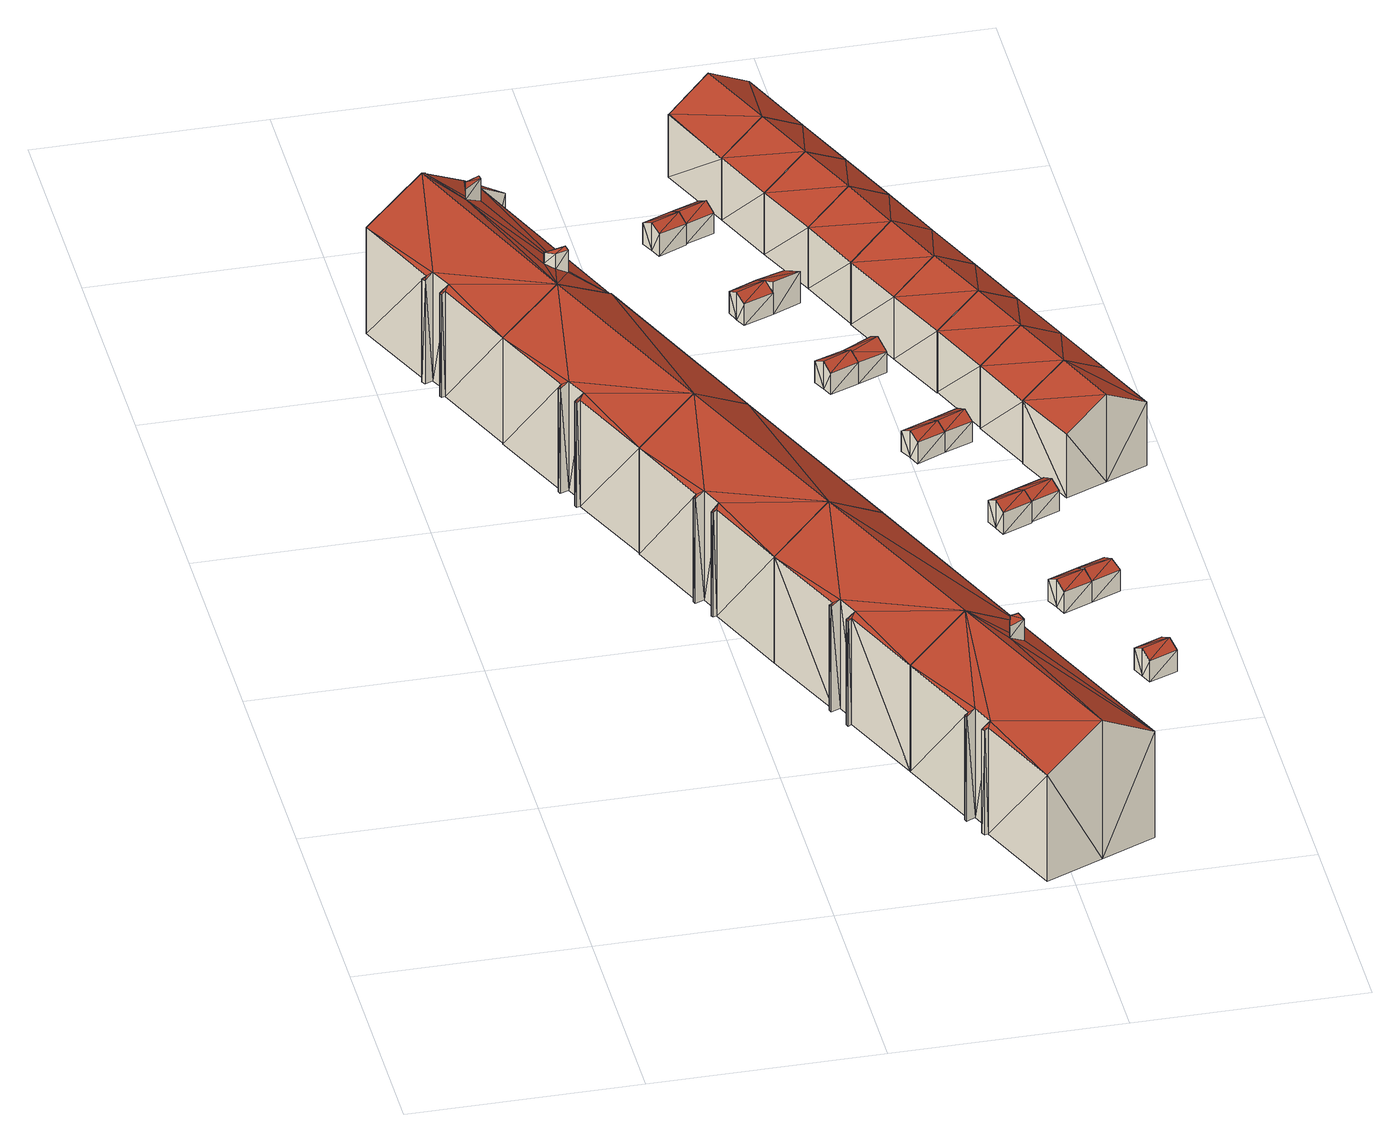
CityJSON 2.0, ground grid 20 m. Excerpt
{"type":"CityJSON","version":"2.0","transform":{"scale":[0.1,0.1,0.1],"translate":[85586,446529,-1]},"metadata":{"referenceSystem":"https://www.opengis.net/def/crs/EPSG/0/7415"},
"CityObjects":{
"building1":{"type":"Building","attributes":{"oorspronkelijk_bouwjaar":1949,"status":"Pand in gebruik","geconstateerd":false,"h_maaiveld":-0.516,"dak_type":"slanted","pw_datum":"2013-12-01","pw_actueel":"yes","pw_bron":"ahn3","reconstructie_methode":"tudelft3d-geoflow","versie_methode":"v21.03.1","kas_warenhuis":false,"ondergronds_type":"above ground","lod11_replace":false,"reconstruction_skipped":false},"geometry":[{"type":"Solid","lod":"2.2","boundaries":[[[[0,1,2]],[[3,4,5]],[[6,0,7]],[[8,4,9]],[[10,7,11]],[[7,2,11]],[[12,13,14]],[[0,2,7]],[[1,15,2]],[[12,14,16]],[[17,15,18]],[[17,13,12]],[[15,17,12]],[[12,4,2]],[[15,12,2]],[[9,4,12]],[[8,19,4]],[[5,20,3]],[[19,5,4]],[[21,3,22]],[[22,3,20]],[[22,20,5]],[[23,22,5]],[[24,16,14]],[[25,26,24]],[[24,26,16]],[[27,18,28]],[[28,18,15]],[[29,0,30]],[[30,0,6]],[[31,7,32]],[[32,7,10]],[[32,10,33]],[[33,10,11]],[[34,35,36]],[[36,35,37]],[[23,5,38]],[[38,5,19]],[[39,40,35]],[[34,39,35]],[[30,6,31]],[[31,6,7]],[[41,42,43]],[[44,41,43]],[[28,15,45]],[[45,15,1]],[[44,43,46]],[[46,43,47]],[[46,47,45]],[[48,46,45]],[[48,45,29]],[[29,45,0]],[[0,45,1]],[[49,17,27]],[[27,17,18]],[[24,14,13]],[[50,24,13]],[[51,52,40]],[[39,51,40]],[[50,13,17]],[[49,50,17]],[[53,12,26]],[[26,12,16]],[[38,19,8]],[[54,38,8]],[[55,9,12]],[[53,55,12]],[[33,11,2]],[[56,33,2]],[[57,4,21]],[[21,4,3]],[[36,37,51]],[[51,37,52]],[[56,2,57]],[[57,2,4]],[[58,59,60]],[[61,58,60]],[[62,63,64]],[[64,63,65]],[[61,60,62]],[[62,60,63]],[[64,65,58]],[[58,65,59]],[[25,24,42]],[[41,25,42]],[[54,8,55]],[[55,8,9]],[[45,47,28]],[[27,43,49]],[[28,47,43]],[[28,43,27]],[[56,57,54]],[[38,57,23]],[[22,23,21]],[[56,29,30]],[[23,57,21]],[[54,57,38]],[[29,56,54]],[[31,33,56]],[[30,31,56]],[[32,33,31]],[[43,42,49]],[[50,42,24]],[[50,49,42]],[[36,51,39]],[[34,36,39]],[[52,37,53]],[[25,53,26]],[[46,29,35]],[[41,53,25]],[[29,54,35]],[[44,53,41]],[[46,40,44]],[[29,46,48]],[[52,44,40]],[[44,52,53]],[[59,35,60]],[[59,37,35]],[[35,54,60]],[[40,46,35]],[[65,54,55]],[[53,37,59]],[[63,54,65]],[[60,54,63]],[[59,65,55]],[[53,59,55]],[[64,58,62]],[[62,58,61]]]],"semantics":{"surfaces":[{"type":"GroundSurface"},{"type":"WallSurface"},{"type":"RoofSurface"}],"values":[[0,0,0,0,0,0,0,0,0,0,0,0,0,0,0,0,0,0,0,1,1,1,1,1,1,1,1,1,1,1,1,1,1,1,1,1,1,1,1,1,1,1,1,1,1,1,1,1,1,1,1,1,1,1,1,1,1,1,1,1,1,1,1,1,1,1,1,1,1,1,1,1,1,1,1,1,1,1,1,1,1,1,1,1,1,1,1,2,2,2,2,2,2,2,2,2,2,2,2,2,2,2,2,2,2,2,2,2,2,2,2,2,2,2,2,2,2,2,2,2,2,2,2,2,2,2,2,2]]}}]},
"building2":{"type":"Building","attributes":{"oorspronkelijk_bouwjaar":1949,"status":"Pand in gebruik","geconstateerd":false,"h_maaiveld":-0.57,"dak_type":"slanted","pw_datum":"2013-12-01","pw_actueel":"yes","pw_bron":"ahn3","reconstructie_methode":"tudelft3d-geoflow","versie_methode":"v21.03.1","kas_warenhuis":false,"ondergronds_type":"above ground","lod11_replace":false,"reconstruction_skipped":false},"geometry":[{"type":"Solid","lod":"2.2","boundaries":[[[[66,67,68]],[[69,70,71]],[[71,70,72]],[[73,70,74]],[[72,70,73]],[[75,67,66]],[[68,76,77]],[[78,66,79]],[[66,68,79]],[[67,76,68]],[[68,77,72]],[[77,71,72]],[[38,75,80]],[[80,75,66]],[[80,66,81]],[[81,66,78]],[[81,78,82]],[[82,78,79]],[[83,73,84]],[[84,73,74]],[[84,74,70]],[[85,84,70]],[[54,67,38]],[[38,67,75]],[[86,77,76]],[[87,86,76]],[[82,79,68]],[[88,82,68]],[[89,72,83]],[[83,72,73]],[[90,69,71]],[[91,90,71]],[[85,70,90]],[[90,70,69]],[[87,76,67]],[[54,87,67]],[[91,71,86]],[[86,71,77]],[[88,68,89]],[[89,68,72]],[[88,89,91]],[[90,89,85]],[[84,85,83]],[[88,54,38]],[[85,89,83]],[[91,89,90]],[[54,88,91]],[[80,82,88]],[[38,80,88]],[[81,82,80]],[[54,91,87]],[[87,91,86]]]],"semantics":{"surfaces":[{"type":"GroundSurface"},{"type":"WallSurface"},{"type":"RoofSurface"}],"values":[[0,0,0,0,0,0,0,0,0,0,0,0,1,1,1,1,1,1,1,1,1,1,1,1,1,1,1,1,1,1,1,1,1,1,1,1,1,1,1,1,2,2,2,2,2,2,2,2,2,2,2,2]]}}]},
"building3":{"type":"Building","attributes":{"oorspronkelijk_bouwjaar":1949,"status":"Pand in gebruik","geconstateerd":false,"h_maaiveld":-0.715,"dak_type":"slanted","pw_datum":"2013-12-01","pw_actueel":"yes","pw_bron":"ahn3","reconstructie_methode":"tudelft3d-geoflow","versie_methode":"v21.03.1","kas_warenhuis":false,"ondergronds_type":"above ground","lod11_replace":false,"reconstruction_skipped":false},"geometry":[{"type":"Solid","lod":"2.2","boundaries":[[[[92,93,94]],[[95,96,97]],[[98,93,99]],[[100,95,97]],[[96,101,102]],[[95,101,96]],[[97,94,93]],[[102,103,96]],[[104,105,103]],[[96,103,105]],[[98,100,97]],[[98,97,93]],[[106,93,107]],[[107,93,92]],[[107,92,108]],[[108,92,94]],[[109,105,104]],[[110,109,104]],[[110,104,103]],[[111,110,103]],[[90,99,106]],[[106,99,93]],[[112,95,100]],[[86,112,100]],[[111,103,113]],[[113,103,102]],[[91,98,90]],[[90,98,99]],[[108,94,97]],[[114,108,97]],[[115,96,109]],[[109,96,105]],[[113,102,101]],[[116,113,101]],[[86,100,98]],[[91,86,98]],[[116,101,112]],[[112,101,95]],[[114,97,115]],[[115,97,96]],[[114,115,116]],[[113,115,111]],[[114,91,90]],[[110,111,109]],[[111,115,109]],[[116,115,113]],[[91,114,116]],[[106,108,114]],[[90,106,114]],[[107,108,106]],[[91,116,86]],[[86,116,112]]]],"semantics":{"surfaces":[{"type":"GroundSurface"},{"type":"WallSurface"},{"type":"RoofSurface"}],"values":[[0,0,0,0,0,0,0,0,0,0,0,0,1,1,1,1,1,1,1,1,1,1,1,1,1,1,1,1,1,1,1,1,1,1,1,1,1,1,1,1,2,2,2,2,2,2,2,2,2,2,2,2]]}}]},
"building4":{"type":"Building","attributes":{"oorspronkelijk_bouwjaar":1949,"status":"Pand in gebruik","geconstateerd":false,"h_maaiveld":-0.66,"dak_type":"slanted","pw_datum":"2013-12-01","pw_actueel":"yes","pw_bron":"ahn3","reconstructie_methode":"tudelft3d-geoflow","versie_methode":"v21.03.1","kas_warenhuis":false,"ondergronds_type":"above ground","lod11_replace":false,"reconstruction_skipped":false},"geometry":[{"type":"Solid","lod":"2.2","boundaries":[[[[117,118,119]],[[120,121,122]],[[119,118,122]],[[101,118,102]],[[95,120,122]],[[121,123,124]],[[120,123,121]],[[125,124,123]],[[126,127,124]],[[121,124,127]],[[101,95,122]],[[101,122,118]],[[128,117,119]],[[129,128,119]],[[130,127,126]],[[131,130,126]],[[132,125,123]],[[133,132,123]],[[134,120,112]],[[112,120,95]],[[135,124,125]],[[132,135,125]],[[131,126,124]],[[135,131,124]],[[136,121,130]],[[130,121,127]],[[137,122,121]],[[136,137,121]],[[116,101,113]],[[113,101,102]],[[113,102,118]],[[138,113,118]],[[138,118,128]],[[128,118,117]],[[129,119,122]],[[137,129,122]],[[112,95,101]],[[116,112,101]],[[133,123,134]],[[134,123,120]],[[133,137,136]],[[129,137,138]],[[132,136,135]],[[113,137,116]],[[131,135,130]],[[135,136,130]],[[133,136,132]],[[116,137,133]],[[138,128,129]],[[113,138,137]],[[116,133,134]],[[112,116,134]]]],"semantics":{"surfaces":[{"type":"GroundSurface"},{"type":"WallSurface"},{"type":"RoofSurface"}],"values":[[0,0,0,0,0,0,0,0,0,0,0,0,1,1,1,1,1,1,1,1,1,1,1,1,1,1,1,1,1,1,1,1,1,1,1,1,1,1,1,1,2,2,2,2,2,2,2,2,2,2,2,2]]}}]},
"building5":{"type":"Building","attributes":{"oorspronkelijk_bouwjaar":1949,"status":"Pand in gebruik","geconstateerd":false,"h_maaiveld":-0.706,"dak_type":"slanted","pw_datum":"2013-12-01","pw_actueel":"yes","pw_bron":"ahn3","reconstructie_methode":"tudelft3d-geoflow","versie_methode":"v21.03.1","kas_warenhuis":false,"ondergronds_type":"above ground","lod11_replace":false,"reconstruction_skipped":false},"geometry":[{"type":"Solid","lod":"2.2","boundaries":[[[[123,120,139]],[[140,141,142]],[[143,144,145]],[[146,141,147]],[[144,125,123]],[[145,144,139]],[[144,123,139]],[[139,120,141]],[[120,147,141]],[[142,146,148]],[[141,146,142]],[[140,142,149]],[[150,140,151]],[[151,140,149]],[[151,149,142]],[[152,151,142]],[[153,144,154]],[[154,144,143]],[[154,143,145]],[[155,154,145]],[[155,145,139]],[[156,155,139]],[[157,141,150]],[[150,141,140]],[[158,148,146]],[[159,158,146]],[[156,139,157]],[[157,139,141]],[[134,120,123]],[[133,134,123]],[[159,146,160]],[[160,146,147]],[[132,125,153]],[[153,125,144]],[[161,162,163]],[[164,161,163]],[[165,166,161]],[[161,166,162]],[[133,123,132]],[[132,123,125]],[[167,168,165]],[[165,168,166]],[[160,147,134]],[[134,147,120]],[[152,142,158]],[[158,142,148]],[[164,163,168]],[[167,164,168]],[[164,167,165]],[[161,164,165]],[[157,158,159]],[[156,157,133]],[[153,156,132]],[[150,152,157]],[[153,155,156]],[[155,153,154]],[[132,156,133]],[[157,152,158]],[[133,157,159]],[[150,151,152]],[[133,159,168]],[[134,162,166]],[[162,134,163]],[[133,163,134]],[[166,168,160]],[[134,166,160]],[[168,159,160]],[[163,133,168]]]],"semantics":{"surfaces":[{"type":"GroundSurface"},{"type":"WallSurface"},{"type":"RoofSurface"}],"values":[[0,0,0,0,0,0,0,0,0,0,0,0,1,1,1,1,1,1,1,1,1,1,1,1,1,1,1,1,1,1,1,1,1,1,1,1,1,1,1,1,1,1,1,1,1,1,1,1,2,2,2,2,2,2,2,2,2,2,2,2,2,2,2,2,2,2,2,2]]}}]},
"building6":{"type":"Building","attributes":{"oorspronkelijk_bouwjaar":1949,"status":"Pand in gebruik","geconstateerd":false,"h_maaiveld":-0.67,"dak_type":"slanted","pw_datum":"2013-12-01","pw_actueel":"yes","pw_bron":"ahn3","reconstructie_methode":"tudelft3d-geoflow","versie_methode":"v21.03.1","kas_warenhuis":false,"ondergronds_type":"above ground","lod11_replace":false,"reconstruction_skipped":false},"geometry":[{"type":"Solid","lod":"2.2","boundaries":[[[[169,170,171]],[[172,173,174]],[[171,170,173]],[[171,173,172]],[[175,171,176]],[[176,171,172]],[[177,169,171]],[[175,177,171]],[[178,173,179]],[[179,173,170]],[[180,174,173]],[[178,180,173]],[[179,170,169]],[[177,179,169]],[[176,172,180]],[[180,172,174]],[[176,180,178]],[[175,176,178]],[[175,178,177]],[[177,178,179]]]],"semantics":{"surfaces":[{"type":"GroundSurface"},{"type":"WallSurface"},{"type":"RoofSurface"}],"values":[[0,0,0,0,1,1,1,1,1,1,1,1,1,1,1,1,2,2,2,2]]}}]},
"building7":{"type":"Building","attributes":{"oorspronkelijk_bouwjaar":1949,"status":"Pand in gebruik","geconstateerd":false,"h_maaiveld":-0.701,"dak_type":"slanted","pw_datum":"2013-12-01","pw_actueel":"yes","pw_bron":"ahn3","reconstructie_methode":"tudelft3d-geoflow","versie_methode":"v21.03.1","kas_warenhuis":false,"ondergronds_type":"above ground","lod11_replace":false,"reconstruction_skipped":false},"geometry":[{"type":"Solid","lod":"2.2","boundaries":[[[[181,182,183]],[[184,185,186]],[[183,182,185]],[[183,185,184]],[[187,183,188]],[[188,183,184]],[[189,181,183]],[[187,189,183]],[[190,185,191]],[[191,185,182]],[[188,184,192]],[[192,184,186]],[[191,182,181]],[[189,191,181]],[[192,186,185]],[[190,192,185]],[[187,190,189]],[[189,190,191]],[[188,192,190]],[[187,188,190]]]],"semantics":{"surfaces":[{"type":"GroundSurface"},{"type":"WallSurface"},{"type":"RoofSurface"}],"values":[[0,0,0,0,1,1,1,1,1,1,1,1,1,1,1,1,2,2,2,2]]}}]},
"building8":{"type":"Building","attributes":{"oorspronkelijk_bouwjaar":1949,"status":"Pand in gebruik","geconstateerd":false,"h_maaiveld":-0.732,"dak_type":"slanted","pw_datum":"2013-12-01","pw_actueel":"yes","pw_bron":"ahn3","reconstructie_methode":"tudelft3d-geoflow","versie_methode":"v21.03.1","kas_warenhuis":false,"ondergronds_type":"above ground","lod11_replace":false,"reconstruction_skipped":false},"geometry":[{"type":"Solid","lod":"2.2","boundaries":[[[[193,194,195]],[[196,194,197]],[[196,195,194]],[[195,198,193]],[[199,195,200]],[[200,195,196]],[[201,197,194]],[[202,201,194]],[[200,196,201]],[[201,196,197]],[[203,193,198]],[[204,203,198]],[[204,198,195]],[[199,204,195]],[[202,194,203]],[[203,194,193]],[[200,201,202]],[[199,200,202]],[[202,203,204]],[[199,202,204]]]],"semantics":{"surfaces":[{"type":"GroundSurface"},{"type":"WallSurface"},{"type":"RoofSurface"}],"values":[[0,0,0,0,1,1,1,1,1,1,1,1,1,1,1,1,2,2,2,2]]}}]},
"building9":{"type":"Building","attributes":{"oorspronkelijk_bouwjaar":1949,"status":"Pand in gebruik","geconstateerd":false,"h_maaiveld":-0.634,"dak_type":"slanted","pw_datum":"2013-12-01","pw_actueel":"yes","pw_bron":"ahn3","reconstructie_methode":"tudelft3d-geoflow","versie_methode":"v21.03.1","kas_warenhuis":false,"ondergronds_type":"above ground","lod11_replace":false,"reconstruction_skipped":false},"geometry":[{"type":"Solid","lod":"2.2","boundaries":[[[[205,206,207]],[[208,206,209]],[[207,210,205]],[[208,207,206]],[[180,205,211]],[[211,205,210]],[[179,209,206]],[[212,179,206]],[[213,207,214]],[[214,207,208]],[[214,208,209]],[[179,214,209]],[[212,206,180]],[[180,206,205]],[[211,210,207]],[[213,211,207]],[[211,213,180]],[[180,213,212]],[[212,213,179]],[[179,213,214]]]],"semantics":{"surfaces":[{"type":"GroundSurface"},{"type":"WallSurface"},{"type":"RoofSurface"}],"values":[[0,0,0,0,1,1,1,1,1,1,1,1,1,1,1,1,2,2,2,2]]}}]},
"building10":{"type":"Building","attributes":{"oorspronkelijk_bouwjaar":1949,"status":"Pand in gebruik","geconstateerd":false,"h_maaiveld":-0.741,"dak_type":"slanted","pw_datum":"2013-12-01","pw_actueel":"yes","pw_bron":"ahn3","reconstructie_methode":"tudelft3d-geoflow","versie_methode":"v21.03.1","kas_warenhuis":false,"ondergronds_type":"above ground","lod11_replace":false,"reconstruction_skipped":false},"geometry":[{"type":"Solid","lod":"2.2","boundaries":[[[[215,216,217]],[[218,219,220]],[[220,219,216]],[[219,217,216]],[[221,216,222]],[[222,216,215]],[[223,217,219]],[[224,223,219]],[[225,220,216]],[[221,225,216]],[[226,218,220]],[[225,226,220]],[[224,219,226]],[[226,219,218]],[[222,215,223]],[[223,215,217]],[[225,221,224]],[[226,225,224]],[[222,223,224]],[[221,222,224]]]],"semantics":{"surfaces":[{"type":"GroundSurface"},{"type":"WallSurface"},{"type":"RoofSurface"}],"values":[[0,0,0,0,1,1,1,1,1,1,1,1,1,1,1,1,2,2,2,2]]}}]},
"building11":{"type":"Building","attributes":{"oorspronkelijk_bouwjaar":1949,"status":"Pand in gebruik","geconstateerd":false,"h_maaiveld":-0.794,"dak_type":"slanted","pw_datum":"2013-12-01","pw_actueel":"yes","pw_bron":"ahn3","reconstructie_methode":"tudelft3d-geoflow","versie_methode":"v21.03.1","kas_warenhuis":false,"ondergronds_type":"above ground","lod11_replace":false,"reconstruction_skipped":false},"geometry":[{"type":"Solid","lod":"2.2","boundaries":[[[[227,228,229]],[[230,227,231]],[[231,227,229]],[[230,231,232]],[[233,231,234]],[[234,231,229]],[[234,229,235]],[[235,229,228]],[[236,232,231]],[[233,236,231]],[[237,227,238]],[[238,227,230]],[[238,230,232]],[[236,238,232]],[[235,228,227]],[[237,235,227]],[[234,235,237]],[[233,234,237]],[[233,237,236]],[[236,237,238]]]],"semantics":{"surfaces":[{"type":"GroundSurface"},{"type":"WallSurface"},{"type":"RoofSurface"}],"values":[[0,0,0,0,1,1,1,1,1,1,1,1,1,1,1,1,2,2,2,2]]}}]},
"building12":{"type":"Building","attributes":{"oorspronkelijk_bouwjaar":1949,"status":"Pand in gebruik","geconstateerd":false,"h_maaiveld":-0.663,"dak_type":"slanted","pw_datum":"2013-12-01","pw_actueel":"yes","pw_bron":"ahn3","reconstructie_methode":"tudelft3d-geoflow","versie_methode":"v21.03.1","kas_warenhuis":false,"ondergronds_type":"above ground","lod11_replace":false,"reconstruction_skipped":false},"geometry":[{"type":"Solid","lod":"2.2","boundaries":[[[[186,182,239]],[[239,182,240]],[[241,240,182]],[[191,241,182]],[[242,186,243]],[[243,186,239]],[[191,182,186]],[[242,191,186]],[[243,239,241]],[[241,239,240]],[[243,241,191]],[[242,243,191]]]],"semantics":{"surfaces":[{"type":"GroundSurface"},{"type":"WallSurface"},{"type":"RoofSurface"}],"values":[[0,0,1,1,1,1,1,1,1,1,2,2]]}}]},
"building13":{"type":"Building","attributes":{"oorspronkelijk_bouwjaar":1949,"status":"Pand in gebruik","geconstateerd":false,"h_maaiveld":-0.755,"dak_type":"slanted","pw_datum":"2013-12-01","pw_actueel":"yes","pw_bron":"ahn3","reconstructie_methode":"tudelft3d-geoflow","versie_methode":"v21.03.1","kas_warenhuis":false,"ondergronds_type":"above ground","lod11_replace":false,"reconstruction_skipped":false},"geometry":[{"type":"Solid","lod":"2.2","boundaries":[[[[244,245,246]],[[247,246,248]],[[247,244,246]],[[247,248,249]],[[250,244,247]],[[251,250,247]],[[252,246,253]],[[253,246,245]],[[251,247,254]],[[254,247,249]],[[254,249,255]],[[255,249,248]],[[253,245,244]],[[250,253,244]],[[255,248,246]],[[252,255,246]],[[255,252,254]],[[254,252,251]],[[251,252,250]],[[250,252,253]]]],"semantics":{"surfaces":[{"type":"GroundSurface"},{"type":"WallSurface"},{"type":"RoofSurface"}],"values":[[0,0,0,0,1,1,1,1,1,1,1,1,1,1,1,1,2,2,2,2]]}}]},
"building14":{"type":"Building","attributes":{"oorspronkelijk_bouwjaar":1949,"status":"Pand in gebruik","geconstateerd":false,"h_maaiveld":-0.79,"dak_type":"slanted","pw_datum":"2013-12-01","pw_actueel":"yes","pw_bron":"ahn3","reconstructie_methode":"tudelft3d-geoflow","versie_methode":"v21.03.1","kas_warenhuis":false,"ondergronds_type":"above ground","lod11_replace":false,"reconstruction_skipped":false},"geometry":[{"type":"Solid","lod":"2.2","boundaries":[[[[256,257,258]],[[256,259,257]],[[256,258,260]],[[258,261,260]],[[262,257,263]],[[263,257,259]],[[264,258,262]],[[262,258,257]],[[265,261,258]],[[264,265,258]],[[266,256,267]],[[267,256,260]],[[267,260,261]],[[265,267,261]],[[263,259,256]],[[266,263,256]],[[263,266,262]],[[262,266,264]],[[264,266,265]],[[265,266,267]]]],"semantics":{"surfaces":[{"type":"GroundSurface"},{"type":"WallSurface"},{"type":"RoofSurface"}],"values":[[0,0,0,0,1,1,1,1,1,1,1,1,1,1,1,1,2,2,2,2]]}}]},
"building15":{"type":"Building","attributes":{"oorspronkelijk_bouwjaar":1949,"status":"Pand in gebruik","geconstateerd":false,"h_maaiveld":-0.727,"dak_type":"slanted","pw_datum":"2013-12-01","pw_actueel":"yes","pw_bron":"ahn3","reconstructie_methode":"tudelft3d-geoflow","versie_methode":"v21.03.1","kas_warenhuis":false,"ondergronds_type":"above ground","lod11_replace":false,"reconstruction_skipped":false},"geometry":[{"type":"Solid","lod":"2.2","boundaries":[[[[197,268,269]],[[270,268,193]],[[271,270,193]],[[269,268,270]],[[203,193,268]],[[272,203,268]],[[273,270,274]],[[274,270,271]],[[274,271,203]],[[203,271,193]],[[201,197,275]],[[275,197,269]],[[272,268,201]],[[201,268,197]],[[275,269,270]],[[273,275,270]],[[275,273,272]],[[201,275,272]],[[272,273,203]],[[203,273,274]]]],"semantics":{"surfaces":[{"type":"GroundSurface"},{"type":"WallSurface"},{"type":"RoofSurface"}],"values":[[0,0,0,0,1,1,1,1,1,1,1,1,1,1,1,1,2,2,2,2]]}}]},
"building16":{"type":"Building","attributes":{"oorspronkelijk_bouwjaar":1949,"status":"Pand in gebruik","geconstateerd":false,"h_maaiveld":-0.704,"dak_type":"slanted","pw_datum":"2013-12-01","pw_actueel":"yes","pw_bron":"ahn3","reconstructie_methode":"tudelft3d-geoflow","versie_methode":"v21.03.1","kas_warenhuis":false,"ondergronds_type":"above ground","lod11_replace":false,"reconstruction_skipped":false},"geometry":[{"type":"Solid","lod":"2.2","boundaries":[[[[217,219,276]],[[277,278,218]],[[218,278,219]],[[278,276,219]],[[279,278,280]],[[280,278,277]],[[224,219,223]],[[223,219,217]],[[281,276,278]],[[279,281,278]],[[223,217,281]],[[281,217,276]],[[280,277,218]],[[226,280,218]],[[226,218,219]],[[224,226,219]],[[223,281,279]],[[224,223,279]],[[226,224,279]],[[280,226,279]]]],"semantics":{"surfaces":[{"type":"GroundSurface"},{"type":"WallSurface"},{"type":"RoofSurface"}],"values":[[0,0,0,0,1,1,1,1,1,1,1,1,1,1,1,1,2,2,2,2]]}}]},
"building17":{"type":"Building","attributes":{"oorspronkelijk_bouwjaar":1949,"status":"Pand in gebruik","geconstateerd":false,"h_maaiveld":-0.788,"dak_type":"slanted","pw_datum":"2013-12-01","pw_actueel":"yes","pw_bron":"ahn3","reconstructie_methode":"tudelft3d-geoflow","versie_methode":"v21.03.1","kas_warenhuis":false,"ondergronds_type":"above ground","lod11_replace":false,"reconstruction_skipped":false},"geometry":[{"type":"Solid","lod":"2.2","boundaries":[[[[230,282,283]],[[284,283,285]],[[284,230,283]],[[284,285,228]],[[238,230,284]],[[286,238,284]],[[287,282,230]],[[238,287,230]],[[286,284,235]],[[235,284,228]],[[288,283,287]],[[287,283,282]],[[289,285,283]],[[288,289,283]],[[235,228,289]],[[289,228,285]],[[288,286,235]],[[289,288,235]],[[286,288,238]],[[238,288,287]]]],"semantics":{"surfaces":[{"type":"GroundSurface"},{"type":"WallSurface"},{"type":"RoofSurface"}],"values":[[0,0,0,0,1,1,1,1,1,1,1,1,1,1,1,1,2,2,2,2]]}}]},
"building18":{"type":"Building","attributes":{"oorspronkelijk_bouwjaar":1949,"status":"Pand in gebruik","geconstateerd":false,"h_maaiveld":-0.735,"dak_type":"slanted","pw_datum":"2013-12-01","pw_actueel":"yes","pw_bron":"ahn3","reconstructie_methode":"tudelft3d-geoflow","versie_methode":"v21.03.1","kas_warenhuis":false,"ondergronds_type":"above ground","lod11_replace":false,"reconstruction_skipped":false},"geometry":[{"type":"Solid","lod":"2.2","boundaries":[[[[290,291,292]],[[293,292,294]],[[293,290,292]],[[293,294,295]],[[255,295,296]],[[296,295,294]],[[297,291,290]],[[253,297,290]],[[296,294,292]],[[298,296,292]],[[253,290,293]],[[252,253,293]],[[298,292,297]],[[297,292,291]],[[252,293,255]],[[255,293,295]],[[252,255,298]],[[298,255,296]],[[252,298,253]],[[253,298,297]]]],"semantics":{"surfaces":[{"type":"GroundSurface"},{"type":"WallSurface"},{"type":"RoofSurface"}],"values":[[0,0,0,0,1,1,1,1,1,1,1,1,1,1,1,1,2,2,2,2]]}}]},
"building19":{"type":"Building","attributes":{"oorspronkelijk_bouwjaar":1949,"status":"Pand in gebruik","geconstateerd":false,"h_maaiveld":-0.489,"dak_type":"slanted","pw_datum":"2013-12-01","pw_actueel":"yes","pw_bron":"ahn3","reconstructie_methode":"tudelft3d-geoflow","versie_methode":"v21.03.1","kas_warenhuis":false,"ondergronds_type":"above ground","lod11_replace":false,"reconstruction_skipped":false},"geometry":[{"type":"Solid","lod":"2.2","boundaries":[[[[299,300,301]],[[302,299,301]],[[302,301,303]],[[304,303,305]],[[302,303,304]],[[306,304,305]],[[307,306,305]],[[308,302,306]],[[306,302,304]],[[309,300,310]],[[310,300,299]],[[311,303,312]],[[312,303,301]],[[310,299,302]],[[308,310,302]],[[312,301,309]],[[309,301,300]],[[307,305,303]],[[311,307,303]],[[310,308,312]],[[309,310,312]],[[312,308,311]],[[308,306,307]],[[311,308,307]]]],"semantics":{"surfaces":[{"type":"GroundSurface"},{"type":"WallSurface"},{"type":"RoofSurface"}],"values":[[0,0,0,0,0,1,1,1,1,1,1,1,1,1,1,1,1,1,1,2,2,2,2,2]]}}]},
"building20":{"type":"Building","attributes":{"oorspronkelijk_bouwjaar":1949,"status":"Pand in gebruik","geconstateerd":false,"h_maaiveld":-0.543,"dak_type":"slanted","pw_datum":"2013-12-01","pw_actueel":"yes","pw_bron":"ahn3","reconstructie_methode":"tudelft3d-geoflow","versie_methode":"v21.03.1","kas_warenhuis":false,"ondergronds_type":"above ground","lod11_replace":false,"reconstruction_skipped":false},"geometry":[{"type":"Solid","lod":"2.2","boundaries":[[[[299,302,313]],[[314,302,304]],[[315,314,304]],[[313,302,314]],[[306,304,302]],[[308,306,302]],[[316,314,317]],[[317,314,315]],[[318,299,319]],[[319,299,313]],[[317,315,304]],[[306,317,304]],[[308,302,318]],[[318,302,299]],[[319,313,314]],[[316,319,314]],[[319,316,318]],[[318,316,308]],[[316,317,306]],[[308,316,306]]]],"semantics":{"surfaces":[{"type":"GroundSurface"},{"type":"WallSurface"},{"type":"RoofSurface"}],"values":[[0,0,0,0,1,1,1,1,1,1,1,1,1,1,1,1,2,2,2,2]]}}]},
"building21":{"type":"Building","attributes":{"oorspronkelijk_bouwjaar":1949,"status":"Pand in gebruik","geconstateerd":false,"h_maaiveld":-0.534,"dak_type":"slanted","pw_datum":"2013-12-01","pw_actueel":"yes","pw_bron":"ahn3","reconstructie_methode":"tudelft3d-geoflow","versie_methode":"v21.03.1","kas_warenhuis":false,"ondergronds_type":"above ground","lod11_replace":false,"reconstruction_skipped":false},"geometry":[{"type":"Solid","lod":"2.2","boundaries":[[[[313,314,320]],[[321,314,315]],[[320,322,313]],[[321,320,314]],[[317,315,314]],[[316,317,314]],[[323,320,324]],[[324,320,321]],[[316,314,319]],[[319,314,313]],[[325,322,320]],[[323,325,320]],[[319,313,325]],[[325,313,322]],[[324,321,315]],[[317,324,315]],[[325,323,319]],[[319,323,316]],[[324,317,323]],[[323,317,316]]]],"semantics":{"surfaces":[{"type":"GroundSurface"},{"type":"WallSurface"},{"type":"RoofSurface"}],"values":[[0,0,0,0,1,1,1,1,1,1,1,1,1,1,1,1,2,2,2,2]]}}]},
"building22":{"type":"Building","attributes":{"oorspronkelijk_bouwjaar":1949,"status":"Pand in gebruik","geconstateerd":false,"h_maaiveld":-0.547,"dak_type":"slanted","pw_datum":"2013-12-01","pw_actueel":"yes","pw_bron":"ahn3","reconstructie_methode":"tudelft3d-geoflow","versie_methode":"v21.03.1","kas_warenhuis":false,"ondergronds_type":"above ground","lod11_replace":false,"reconstruction_skipped":false},"geometry":[{"type":"Solid","lod":"2.2","boundaries":[[[[322,320,326]],[[327,322,326]],[[328,320,321]],[[326,320,328]],[[329,327,326]],[[330,329,326]],[[324,321,320]],[[323,324,320]],[[330,326,331]],[[331,326,328]],[[323,320,325]],[[325,320,322]],[[331,328,321]],[[324,331,321]],[[325,322,329]],[[329,322,327]],[[330,323,325]],[[329,330,325]],[[331,324,330]],[[330,324,323]]]],"semantics":{"surfaces":[{"type":"GroundSurface"},{"type":"WallSurface"},{"type":"RoofSurface"}],"values":[[0,0,0,0,1,1,1,1,1,1,1,1,1,1,1,1,2,2,2,2]]}}]},
"building23":{"type":"Building","attributes":{"oorspronkelijk_bouwjaar":1949,"status":"Pand in gebruik","geconstateerd":false,"h_maaiveld":-0.626,"dak_type":"slanted","pw_datum":"2013-12-01","pw_actueel":"yes","pw_bron":"ahn3","reconstructie_methode":"tudelft3d-geoflow","versie_methode":"v21.03.1","kas_warenhuis":false,"ondergronds_type":"above ground","lod11_replace":false,"reconstruction_skipped":false},"geometry":[{"type":"Solid","lod":"2.2","boundaries":[[[[332,333,334]],[[335,334,336]],[[336,334,333]],[[334,337,332]],[[338,333,329]],[[329,333,332]],[[339,335,336]],[[331,339,336]],[[329,332,340]],[[340,332,337]],[[340,337,334]],[[341,340,334]],[[331,336,333]],[[338,331,333]],[[341,334,339]],[[339,334,335]],[[340,341,329]],[[329,341,338]],[[341,339,331]],[[338,341,331]]]],"semantics":{"surfaces":[{"type":"GroundSurface"},{"type":"WallSurface"},{"type":"RoofSurface"}],"values":[[0,0,0,0,1,1,1,1,1,1,1,1,1,1,1,1,2,2,2,2]]}}]},
"building24":{"type":"Building","attributes":{"oorspronkelijk_bouwjaar":1949,"status":"Pand in gebruik","geconstateerd":false,"h_maaiveld":-0.583,"dak_type":"slanted","pw_datum":"2013-12-01","pw_actueel":"yes","pw_bron":"ahn3","reconstructie_methode":"tudelft3d-geoflow","versie_methode":"v21.03.1","kas_warenhuis":false,"ondergronds_type":"above ground","lod11_replace":false,"reconstruction_skipped":false},"geometry":[{"type":"Solid","lod":"2.2","boundaries":[[[[337,334,342]],[[343,344,335]],[[344,342,334]],[[335,344,334]],[[340,337,345]],[[345,337,342]],[[346,343,335]],[[339,346,335]],[[339,335,334]],[[347,339,334]],[[348,344,346]],[[346,344,343]],[[347,334,340]],[[340,334,337]],[[345,342,344]],[[348,345,344]],[[345,348,340]],[[340,348,347]],[[347,348,339]],[[339,348,346]]]],"semantics":{"surfaces":[{"type":"GroundSurface"},{"type":"WallSurface"},{"type":"RoofSurface"}],"values":[[0,0,0,0,1,1,1,1,1,1,1,1,1,1,1,1,2,2,2,2]]}}]},
"building25":{"type":"Building","attributes":{"oorspronkelijk_bouwjaar":1949,"status":"Pand in gebruik","geconstateerd":false,"h_maaiveld":-0.548,"dak_type":"slanted","pw_datum":"2013-12-01","pw_actueel":"yes","pw_bron":"ahn3","reconstructie_methode":"tudelft3d-geoflow","versie_methode":"v21.03.1","kas_warenhuis":false,"ondergronds_type":"above ground","lod11_replace":false,"reconstruction_skipped":false},"geometry":[{"type":"Solid","lod":"2.2","boundaries":[[[[349,350,351]],[[351,350,352]],[[352,350,353]],[[354,349,351]],[[348,350,345]],[[345,350,349]],[[355,352,353]],[[346,355,353]],[[356,354,351]],[[357,356,351]],[[345,349,356]],[[356,349,354]],[[346,353,350]],[[348,346,350]],[[357,351,355]],[[355,351,352]],[[357,348,345]],[[356,357,345]],[[357,355,346]],[[348,357,346]]]],"semantics":{"surfaces":[{"type":"GroundSurface"},{"type":"WallSurface"},{"type":"RoofSurface"}],"values":[[0,0,0,0,1,1,1,1,1,1,1,1,1,1,1,1,2,2,2,2]]}}]},
"building26":{"type":"Building","attributes":{"oorspronkelijk_bouwjaar":1949,"status":"Pand in gebruik","geconstateerd":false,"h_maaiveld":-0.563,"dak_type":"slanted","pw_datum":"2013-12-01","pw_actueel":"yes","pw_bron":"ahn3","reconstructie_methode":"tudelft3d-geoflow","versie_methode":"v21.03.1","kas_warenhuis":false,"ondergronds_type":"above ground","lod11_replace":false,"reconstruction_skipped":false},"geometry":[{"type":"Solid","lod":"2.2","boundaries":[[[[358,359,360]],[[361,359,362]],[[363,361,362]],[[360,359,361]],[[364,363,362]],[[355,364,362]],[[357,359,356]],[[356,359,358]],[[365,360,361]],[[366,365,361]],[[366,361,364]],[[364,361,363]],[[356,358,365]],[[365,358,360]],[[355,362,359]],[[357,355,359]],[[366,357,356]],[[365,366,356]],[[366,364,355]],[[357,366,355]]]],"semantics":{"surfaces":[{"type":"GroundSurface"},{"type":"WallSurface"},{"type":"RoofSurface"}],"values":[[0,0,0,0,1,1,1,1,1,1,1,1,1,1,1,1,2,2,2,2]]}}]},
"building27":{"type":"Building","attributes":{"oorspronkelijk_bouwjaar":1949,"status":"Pand in gebruik","geconstateerd":false,"h_maaiveld":-0.678,"dak_type":"slanted","pw_datum":"2013-12-01","pw_actueel":"yes","pw_bron":"ahn3","reconstructie_methode":"tudelft3d-geoflow","versie_methode":"v21.03.1","kas_warenhuis":false,"ondergronds_type":"above ground","lod11_replace":false,"reconstruction_skipped":false},"geometry":[{"type":"Solid","lod":"2.2","boundaries":[[[[367,368,369]],[[367,370,368]],[[367,369,371]],[[369,372,371]],[[373,368,370]],[[364,373,370]],[[366,367,374]],[[374,367,371]],[[375,372,369]],[[376,375,369]],[[364,370,367]],[[366,364,367]],[[376,369,373]],[[373,369,368]],[[374,371,372]],[[375,374,372]],[[376,373,366]],[[366,373,364]],[[376,366,374]],[[375,376,374]]]],"semantics":{"surfaces":[{"type":"GroundSurface"},{"type":"WallSurface"},{"type":"RoofSurface"}],"values":[[0,0,0,0,1,1,1,1,1,1,1,1,1,1,1,1,2,2,2,2]]}}]}
},
"vertices":[
[60,905,5],[63,906,5],[47,806,5],[48,784,5],[56,787,5],[52,782,5],[9,883,5],[42,807,5],[133,729,5],[182,750,5],[38,806,5],[40,803,5],[111,918,5],[108,990,5],[133,928,5],[66,907,5],[134,927,5],[75,976,5],[43,962,5],[83,708,5],[49,781,5],[48,784,106],[49,781,106],[52,782,108],[133,928,40],[133,928,94],[134,927,94],[43,962,40],[66,907,39],[60,905,140],[9,883,109],[42,807,108],[38,806,106],[40,803,106],[89,872,142],[89,872,132],[104,883,143],[104,883,121],[83,708,108],[91,882,142],[91,882,128],[103,924,112],[103,924,57],[98,921,60],[98,921,116],[63,906,37],[63,905,139],[63,905,37],[63,906,139],[75,976,61],[108,990,41],[103,887,143],[103,887,120],[111,918,109],[133,729,139],[182,750,107],[47,806,111],[56,787,111],[150,776,142],[150,776,119],[131,771,131],[131,771,142],[140,767,142],[140,767,127],[151,770,142],[151,770,120],
[115,633,4],[133,729,4],[121,632,4],[157,533,4],[125,608,4],[207,554,4],[129,613,4],[121,610,4],[122,607,4],[83,708,4],[182,750,4],[256,575,4],[112,632,4],[113,629,4],[115,633,108],[112,632,106],[113,629,106],[121,610,106],[122,607,106],[125,608,108],[256,575,107],[182,750,108],[121,632,111],[129,613,111],[157,533,107],[207,554,139],
[185,458,3],[188,459,3],[186,455,3],[329,401,3],[202,439,3],[194,458,3],[207,554,3],[157,533,3],[256,575,3],[280,381,3],[230,359,3],[199,434,3],[196,433,3],[195,435,3],[188,459,107],[185,458,105],[186,455,105],[195,435,105],[196,433,105],[199,434,107],[329,401,107],[230,359,107],[194,458,110],[202,439,110],[280,381,139],
[259,284,3],[262,285,3],[260,281,3],[402,227,3],[276,265,3],[268,284,3],[354,206,3],[272,260,3],[304,185,3],[269,258,3],[268,261,3],[259,284,106],[260,281,106],[268,261,106],[269,258,106],[304,185,107],[354,206,139],[402,227,107],[272,260,107],[276,265,110],[268,284,110],[262,285,107],
[341,110,3],[341,87,3],[349,90,3],[346,85,3],[332,109,3],[335,110,3],[333,106,3],[428,30,3],[476,51,3],[378,9,3],[343,84,3],[341,87,105],[343,84,105],[346,85,107],[335,110,107],[332,109,105],[333,106,105],[341,110,110],[349,90,110],[378,9,107],[428,30,139],[476,51,107],[394,189,142],[394,189,120],[387,187,125],[387,187,142],[397,180,142],[397,180,121],[383,172,142],[383,172,131],
[255,961,3],[281,972,3],[260,951,3],[264,941,3],[285,961,3],[289,952,3],[260,951,30],[264,941,25],[255,961,24],[285,961,30],[281,972,24],[289,952,24],
[302,851,3],[327,862,3],[306,840,3],[310,831,3],[332,851,3],[336,841,3],[306,840,30],[310,831,24],[302,851,24],[332,851,30],[327,862,24],[336,841,24],
[374,751,3],[378,740,3],[353,729,3],[357,720,3],[382,730,3],[348,740,3],[353,729,30],[357,720,24],[382,730,24],[378,740,30],[374,751,23],[348,740,24],
[289,952,4],[285,962,4],[310,972,4],[306,983,4],[281,972,4],[314,962,4],[314,962,24],[285,962,30],[310,972,30],[306,983,23],
[404,609,3],[400,619,3],[429,620,3],[420,640,3],[425,629,3],[395,629,3],[400,619,29],[404,609,24],[429,620,23],[425,629,29],[395,629,23],[420,640,23],
[495,398,2],[499,388,2],[474,378,2],[491,409,2],[470,388,2],[465,398,2],[470,388,29],[474,378,23],[499,388,23],[465,398,23],[495,398,29],[491,409,23],
[361,852,3],[352,872,3],[352,872,23],[336,841,35],[361,852,34],
[442,518,2],[467,529,2],[472,518,2],[446,508,2],[476,509,2],[450,498,2],[442,518,23],[446,508,29],[472,518,29],[467,529,23],[450,498,23],[476,509,23],
[541,288,2],[520,268,2],[516,278,2],[545,278,2],[537,299,2],[512,288,2],[520,268,23],[545,278,23],[516,278,29],[512,288,23],[541,288,29],[537,299,23],
[379,739,3],[408,741,3],[403,753,3],[399,761,3],[379,739,29],[403,753,31],[399,761,26],[408,741,23],
[454,630,3],[446,651,3],[450,640,3],[450,640,29],[446,651,23],[454,630,23],
[516,419,2],[520,409,2],[495,399,2],[525,399,2],[495,399,29],[516,419,23],[520,409,28],[525,399,23],
[467,529,3],[493,540,3],[497,529,3],[472,518,3],[501,519,3],[476,509,3],[501,519,23],[493,540,23],[497,529,29],
[324,978,5],[295,1047,5],[296,1048,5],[361,994,5],[332,1064,5],[398,1009,5],[369,1079,5],[398,1009,66],[369,1079,66],[361,994,90],[295,1047,66],[324,978,65],[332,1064,90],[296,1048,66],
[347,923,5],[384,938,5],[421,954,5],[384,938,90],[421,954,66],[324,978,66],[347,923,65],
[408,883,5],[445,899,5],[371,868,5],[408,883,90],[445,899,65],[371,868,65],
[431,828,5],[394,812,5],[468,843,5],[394,812,65],[431,828,89],[468,843,65],
[394,812,4],[431,828,4],[454,772,4],[491,788,4],[468,843,4],[417,757,4],[431,828,90],[491,788,65],[417,757,65],[454,772,89],
[441,702,4],[514,733,4],[478,717,4],[441,702,65],[514,733,65],[454,772,90],[478,717,89],
[441,702,5],[478,717,5],[501,662,5],[538,677,5],[514,733,5],[464,646,5],[538,677,65],[464,646,65],[501,662,89],
[464,646,4],[501,662,4],[487,591,4],[524,606,4],[538,677,4],[561,622,4],[561,622,65],[487,591,64],[524,606,89],
[524,606,3],[584,567,3],[547,551,3],[561,622,3],[487,591,3],[511,536,3],[584,567,65],[487,591,65],[511,536,65],[547,551,89]
]}
